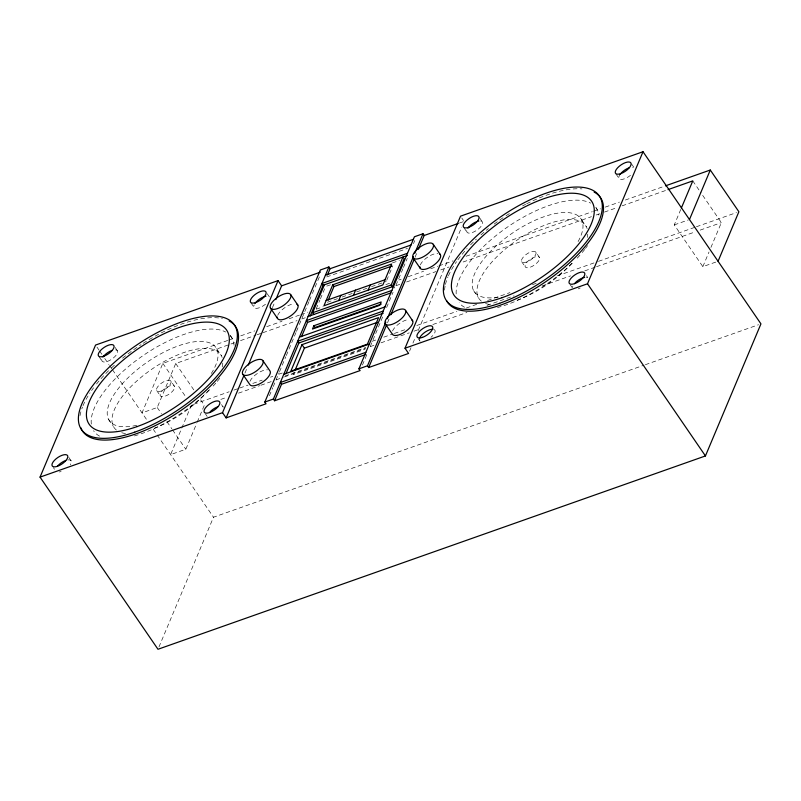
<?xml version="1.0" encoding="UTF-8"?>
<svg xmlns="http://www.w3.org/2000/svg" width="801" height="801" viewBox="0 0 801 801"><rect width="100%" height="100%" fill="white"/><g stroke="black" fill="none" stroke-linecap="round" stroke-linejoin="round"><path stroke-width="0.6" stroke-dasharray="4 3" d="M227.734 340.445L162.843 363.364L142.017 412.885L157.226 407.509L175.729 363.494L234.623 342.698M191.429 405.096L170.613 454.618L185.822 449.241L196.736 423.288M197.206 422.157L204.325 405.226L199.439 398.097M244.936 373.106L246.868 368.51M272.45 307.654L274.863 301.907M158.948 646.978L213.497 517.216L644.144 365.126M269.406 395.754L272.781 387.714M273.271 386.573L279.058 372.785M279.539 371.644L285.817 356.715M286.297 355.564L295.959 332.595M296.44 331.454L298.853 325.707M299.334 324.555L308.986 301.597M309.466 300.445L311.879 294.698M312.37 293.556L320.09 275.184M316.195 308.876L319.949 299.934M320.42 298.813L324.655 288.76M294.197 372.345L293.226 374.658L365.076 349.276M386.703 280.34L389.066 274.723M389.536 273.602L392.84 265.742M362.432 365.066L367.058 354.062M370.272 346.463L382.968 316.205M386.603 307.564L393.081 292.155M402.953 268.675L394.813 288.03L393.621 286.287M403.434 267.534L407.258 258.433M413.466 243.664L414.768 240.57M387.504 322.763L389.917 317.016M415.018 257.301L416.941 252.705M409.561 351.148L411.003 347.704M412.936 343.108L415.349 337.371M418.242 330.483L461.686 227.134M715.724 262.107L702.857 266.643L674.272 224.911L680.91 209.111M702.857 266.643L709.025 251.975M710.928 247.459L721.361 222.628L700.444 192.09M459.404 223.048L464.099 221.386M326.628 276.966L407.479 248.41M326.758 286.107L331.454 284.455M392.4 262.928L399.439 260.445M327.329 302.267L337.521 298.663M342.057 297.061L352.25 293.466M366.978 288.26L356.785 291.864L355.594 290.122M371.504 286.668L386.232 281.461M228.906 340.024L234.813 337.942M240.711 335.859L254.868 330.863M266.663 326.688L282.002 321.271M289.081 318.778L299.704 315.023M300.886 314.613L307.964 312.11M316.215 309.196L323.304 306.693M385.832 284.605L390.548 282.943M398.808 280.02L401.171 279.189M408.25 276.695L423.589 271.279M430.668 268.776L437.746 266.272M438.928 265.862L453.086 260.856M466.062 256.27L592.309 211.684M593.481 211.274L600.56 208.771M605.286 207.109L619.443 202.102M625.341 200.02L664.279 186.273M240.51 340.615L255.819 335.208M257.001 334.788L261.707 333.126M262.888 332.715L297.041 320.65M301.757 318.988L305.291 317.737M395.974 285.707L400.69 284.045M406.578 281.972L436.014 271.569M440.73 269.907L448.971 266.993M463.108 262.007L591.478 216.66M596.194 214.998L599.729 213.757M604.435 212.085L617.391 207.519M622.107 205.847L666.863 190.047M674.272 224.911L688.299 219.955M193.792 404.265L229.186 391.759M233.902 390.097L238.628 388.425M239.799 388.014L248.06 385.091M252.786 383.429L262.217 380.095M270.478 377.181L272.841 376.34M278.738 374.257L282.282 373.006M371.944 341.346L376.67 339.674M383.749 337.171L393.181 333.847M394.362 333.426L404.986 329.672M416.78 325.506L456.9 311.339M466.332 308.005L476.955 304.26M487.569 300.505L509.987 292.595M532.405 284.675L537.131 283.003M557.186 275.924L597.296 261.757M598.477 261.336L695.228 227.174M696.409 226.753L736.519 212.585M284.986 376.009L365.837 347.464M220.816 399.399L226.703 397.326M238.478 393.161L259.674 385.671M260.856 385.261L271.459 381.516M276.165 379.854L283.234 377.361M284.415 376.941L365.677 348.245M370.392 346.583L373.917 345.331M380.986 342.838L409.251 332.856M413.967 331.183L419.854 329.111M432.81 324.535L466.963 312.47M486.988 305.401L514.072 295.829M542.337 285.847L570.612 275.864M584.74 270.878L595.343 267.134M596.515 266.713L695.448 231.779M700.164 230.117L721.361 222.628M645.326 364.715L758.587 324.715M692.775 180.896L699.744 191.069M631.518 163.895L634.492 168.24A9.262 3.845 -34.4 0 0 632.56 167.209M616.039 174.047L619.013 178.393M595.834 207.559L597.196 209.552M581.576 219.784L586.342 226.743M586.452 275.684L587.644 277.416M570.372 284.966L572.154 287.569M535.919 252.255A8.551 3.544 -34.4 0 1 526.647 262.007A8.551 3.544 -34.4 0 1 523.774 256.54A8.551 3.544 -34.4 0 1 535.919 252.255L539.494 257.471A8.551 3.544 -34.4 0 1 530.222 267.224A8.551 3.544 -34.4 0 1 527.348 261.757A8.551 3.544 -34.4 0 1 539.494 257.471M521.641 261.617L525.216 266.833M479.449 217.602L482.422 221.947M461.726 217.912L463.509 220.515M463.969 227.754L466.943 232.1M473.601 290.603L478.367 297.551M418.302 338.673L419.494 340.405M267.144 293.657L269.526 297.131A9.262 3.845 -34.4 0 0 267.594 296.1M251.063 302.938L254.047 307.284M230.187 335.459L232.23 338.443M216.61 348.685L221.376 355.634M221.476 404.575L223.269 407.178A9.262 3.845 -34.4 0 0 221.336 406.147M175.729 363.494L194.563 390.978M205.406 413.857L207.189 416.46M162.843 363.364L186.543 397.967M170.953 381.146A8.551 3.544 -34.4 0 1 161.682 390.898A8.551 3.544 -34.4 0 1 158.808 385.431A8.551 3.544 -34.4 0 1 170.953 381.146L174.528 386.362A8.551 3.544 -34.4 0 1 165.256 396.115A8.551 3.544 -34.4 0 1 162.383 390.648A8.551 3.544 -34.4 0 1 174.528 386.362M156.676 390.508L160.25 395.724M157.226 407.509L161.412 413.616M166.988 421.757L171.875 428.885M172.565 429.907L185.822 449.241M115.074 347.364L117.457 350.838M96.971 347.113L99.084 350.197M99.785 351.228L101.897 354.312M104.711 358.417L108.936 364.585M109.637 365.616L111.75 368.7M112.46 369.722L147.604 421.026M153.181 429.166L213.497 517.216M98.994 356.645L101.977 360.991M108.636 419.494L113.402 426.442M68.816 457.411L71.199 460.885M53.337 467.564L54.528 469.296M80.01 415.659A92.666 38.448 -34.4 0 1 82.493 407.008M83.014 405.727A92.666 38.448 -34.4 0 1 90.072 392.79M91.594 390.568A92.666 38.448 -34.4 0 1 93.587 387.794M96.5 384.039A92.666 38.448 -34.4 0 1 110.598 368.76M111.469 367.929A92.666 38.448 -34.4 0 1 115.074 364.605M122.553 358.197A92.666 38.448 -34.4 0 1 141.066 344.64M143.079 343.339A92.666 38.448 -34.4 0 1 222.448 318.568M595.994 207.639A83.324 34.573 -34.4 0 1 598.898 215.179M587.584 245.617A83.324 34.573 -34.4 0 1 585.471 248.46M584.73 249.411A83.324 34.573 -34.4 0 1 580.755 254.237M579.904 255.199A83.324 34.573 -34.4 0 1 576.4 259.023M572.254 263.219A83.324 34.573 -34.4 0 1 497.481 307.544M464.54 307.254A83.324 34.573 -34.4 0 1 459.183 302.748M456.17 293.947A83.324 34.573 -34.4 0 1 509.156 225.922A83.324 34.573 -34.4 0 1 590.637 203.134M434.242 329.541A9.262 3.845 -34.4 0 1 430.978 337.321M420.225 341.126A9.262 3.845 -34.4 0 1 419.293 339.354M580.224 287.99A9.262 3.845 -34.4 0 1 578.182 288.871M572.555 287.379A9.262 3.845 -34.4 0 1 572.895 286.047M586.302 277.256A9.262 3.845 -34.4 0 1 587.503 277.577M265.531 304.2A9.262 3.845 -34.4 0 1 256.741 308.325A9.262 3.845 -34.4 0 1 254.187 304.891M115.524 349.807A9.262 3.845 -34.4 0 1 111.519 359.339A9.262 3.845 -34.4 0 1 102.117 358.598M67.654 459.954A9.262 3.845 -34.4 0 1 70.198 464.79M61.146 471.469A9.262 3.845 -34.4 0 1 59.254 471.969M480.49 220.916A9.262 3.845 -34.4 0 1 476.485 230.448A9.262 3.845 -34.4 0 1 467.083 229.707M392.53 331.003A12.165 5.046 -34.4 0 1 408.029 319.589M420.285 264.971A12.165 5.046 -34.4 0 1 437.887 253.436M444.585 290.152A92.666 38.448 -34.4 0 1 445.196 285.597M445.466 284.395A92.666 38.448 -34.4 0 1 447.979 276.826M448.42 275.804A92.666 38.448 -34.4 0 1 456.56 261.677M457.872 259.834A92.666 38.448 -34.4 0 1 467.123 248.53M470.527 244.886A92.666 38.448 -34.4 0 1 476.445 239.038M480.96 234.893A92.666 38.448 -34.4 0 1 488.44 228.555M494.127 224.12A92.666 38.448 -34.4 0 1 505.03 216.41M506.032 215.749A92.666 38.448 -34.4 0 1 511.108 212.515M522.542 205.927A92.666 38.448 -34.4 0 1 525.646 204.305M526.678 203.774A92.666 38.448 -34.4 0 1 582.067 188.896M630.497 175.309A9.262 3.845 -34.4 0 1 620.955 179.424A9.262 3.845 -34.4 0 1 620.014 174.488M277.717 315.324A12.165 5.046 -34.4 0 1 293.216 303.909M249.962 381.356A12.165 5.046 -34.4 0 1 267.564 369.812M230.308 335.649A83.324 34.573 -34.4 0 1 234.042 345.331M219.764 378.302A83.324 34.573 -34.4 0 1 216.61 382.157M215.779 383.128A83.324 34.573 -34.4 0 1 211.434 387.914M209.812 389.586A83.324 34.573 -34.4 0 1 204.645 394.633M203.744 395.464A83.324 34.573 -34.4 0 1 133.647 436.134M99.574 436.144A83.324 34.573 -34.4 0 1 93.577 430.708M91.314 424.099A83.324 34.573 -34.4 0 1 143.059 355.584A83.324 34.573 -34.4 0 1 225.672 332.035M136.731 425.311A64.631 26.813 -34.4 0 1 114.243 394.222A64.631 26.813 -34.4 0 1 190.808 342.377A64.631 26.813 -34.4 0 1 209.672 375.929M116.405 430.057A64.631 26.813 -34.4 0 1 152.15 368.971A64.631 26.813 -34.4 0 1 222.157 357.516M222.778 363.023A64.631 26.813 -34.4 0 1 222.067 367.469M208.62 390.297A64.631 26.813 -34.4 0 1 154.473 428.225M125.527 433.501A64.631 26.813 -34.4 0 1 121.712 432.72M481.371 301.166A64.631 26.813 -34.4 0 1 517.126 240.08A64.631 26.813 -34.4 0 1 587.133 228.615M587.754 234.132A64.631 26.813 -34.4 0 1 587.303 237.416M571.934 263.269A64.631 26.813 -34.4 0 1 517.286 300.145M489.161 304.41A64.631 26.813 -34.4 0 1 485.526 303.449M498.282 297.111A64.631 26.813 -34.4 0 1 479.799 264.44A64.631 26.813 -34.4 0 1 554.402 213.767A64.631 26.813 -34.4 0 1 576.78 243.784"/><path stroke-width="1.2" d="M385.822 322.172L367.479 365.807L368.67 367.539L408.59 353.441L405.016 348.225L460.535 216.17L643.013 151.729L760.95 323.874L705.441 455.939L157.987 649.271L40.05 477.126L95.559 345.061L278.047 280.62L281.622 285.837L275.824 299.614M40.05 477.126L222.538 412.675L278.047 280.62M222.538 412.675L226.112 417.892L243.965 375.409M248.31 365.066L271.97 308.796M226.112 417.892L266.022 403.794L264.831 402.052L320.35 269.997L328.901 266.973L330.092 268.715L327.489 274.903M264.831 402.052L273.391 399.038L328.901 266.973M273.391 399.038L274.583 400.77L281.521 384.27L365.887 354.473M285.947 373.737L298.863 342.998L383.238 313.201M301.526 336.67L307.544 322.362L390.738 292.986M310.237 315.964L323.153 285.226L407.519 255.429M313.842 314.463L312.65 312.73L324.395 284.786M301.997 344.66L290.843 371.173L367.399 344.14L378.543 317.627L301.997 344.66L304.38 348.145L295.168 370.042M313.882 325.737L312.48 329.061L379.804 305.291L381.196 301.967L313.882 325.737L315.073 327.479L381.226 304.11M332.745 284.806L323.934 305.762L382.838 284.966L391.649 264.01L332.745 284.806L333.937 286.548L328.28 300.025M338.663 300.565L340.866 295.329M353.391 295.369L355.594 290.122M368.11 290.162L370.312 284.926M391.188 284.996L402.933 257.051L404.125 258.783L392.38 286.728L391.188 284.996L312.65 312.73M274.583 400.77L360.12 370.563L358.928 368.83L414.437 236.766L422.998 233.742L424.19 235.484L418.392 249.261M387.273 318.728L413.336 256.71M414.788 253.266L422.998 233.742M368.67 367.539L386.533 325.056M390.878 314.723L414.528 258.453M405.016 348.225L587.503 283.784L643.013 151.729M681.381 207.98L692.775 180.896L668.034 189.627M689.471 219.544L710.287 170.022L738.882 211.754L718.066 261.276M281.622 285.837L320.36 272.15M330.092 268.715L413.286 239.339M424.19 235.484L458.232 223.459M325.436 275.234L410.973 245.026M407.499 253.276L321.962 283.484L323.153 285.226M333.937 286.548L391.659 266.162M326.137 300.525L385.041 279.729M665.461 185.852L710.287 170.022M308.085 316.495L393.621 286.287M391.889 290.413L306.352 320.62L307.544 322.362M299.414 337.131L384.951 306.923M383.218 311.048L297.672 341.256L298.863 342.998M304.38 348.145L377.401 322.352M283.794 374.277L369.341 344.07M365.867 352.32L280.33 382.528L281.521 384.27M358.928 368.83L367.479 365.807M587.503 283.784L705.441 455.939M433.281 244.355A12.165 5.046 -34.4 0 1 420.084 258.242A12.165 5.046 -34.4 0 1 415.999 250.463A12.165 5.046 -34.4 0 1 433.281 244.355L440.43 254.788M412.956 257.682L420.104 268.115M405.526 310.387A12.165 5.046 -34.4 0 1 392.33 324.265A12.165 5.046 -34.4 0 1 388.235 316.485A12.165 5.046 -34.4 0 1 405.526 310.387L412.675 320.821M385.201 323.714L392.35 334.147A12.165 5.046 -34.4 0 0 406.177 331.063A12.165 5.046 -34.4 0 0 411.714 319.879M290.713 294.698A12.165 5.046 -34.4 0 1 277.516 308.585A12.165 5.046 -34.4 0 1 273.431 300.806A12.165 5.046 -34.4 0 1 290.713 294.698L297.862 305.141M270.398 308.025L277.536 318.468M262.958 360.73A12.165 5.046 -34.4 0 1 249.762 374.618A12.165 5.046 -34.4 0 1 245.677 366.838A12.165 5.046 -34.4 0 1 262.958 360.73L270.107 371.163A12.165 5.046 -34.4 0 1 262.307 382.317A12.165 5.046 -34.4 0 1 249.782 384.49L242.633 374.057M229.166 320.971A92.666 38.448 -34.4 0 1 184.821 407.749A92.666 38.448 -34.4 0 1 80.721 427.574M419.634 338.012A9.262 3.845 -34.4 0 1 433.041 329.221M575.068 282.943A9.262 3.845 -34.4 0 1 584.7 277.356M255.038 303.379A9.262 3.845 -34.4 0 1 265.992 296.2M210.102 411.834A9.262 3.845 -34.4 0 1 217.842 406.758M102.969 357.086A9.262 3.845 -34.4 0 1 112.03 350.407M58.032 465.541A9.262 3.845 -34.4 0 1 65.772 460.465M467.944 228.195A9.262 3.845 -34.4 0 1 478.888 221.016M439.469 253.857A12.165 5.046 -34.4 0 1 432.63 265.942A12.165 5.046 -34.4 0 1 419.844 266.723M594.132 192.08A92.666 38.448 -34.4 0 1 551.949 277.286A92.666 38.448 -34.4 0 1 446.608 300.745M620.014 174.488A9.262 3.845 -34.4 0 1 629.065 167.82M296.901 304.2A12.165 5.046 -34.4 0 1 290.062 316.295A12.165 5.046 -34.4 0 1 277.276 317.076M209.642 412.545A9.262 3.845 -34.4 0 0 219.694 401.962A9.262 3.845 -34.4 0 0 206.528 406.618A9.262 3.845 -34.4 0 0 209.642 412.545M255.899 302.498A9.262 3.845 -34.4 0 0 265.952 291.914A9.262 3.845 -34.4 0 0 252.786 296.57A9.262 3.845 -34.4 0 0 255.899 302.498M103.83 356.205A9.262 3.845 -34.4 0 0 113.882 345.621A9.262 3.845 -34.4 0 0 100.716 350.267A9.262 3.845 -34.4 0 0 103.83 356.205M57.572 466.252A9.262 3.845 -34.4 0 0 67.624 455.669A9.262 3.845 -34.4 0 0 54.458 460.325A9.262 3.845 -34.4 0 0 57.572 466.252M137.061 426.603A83.324 34.573 -34.4 0 0 227.464 331.484A83.324 34.573 -34.4 0 0 109.046 373.306A83.324 34.573 -34.4 0 0 137.061 426.603M502.027 297.712A83.324 34.573 -34.4 0 0 592.43 202.593A83.324 34.573 -34.4 0 0 474.022 244.415A83.324 34.573 -34.4 0 0 502.027 297.712M134.728 432.15A92.666 38.448 -34.4 0 0 235.274 326.367A92.666 38.448 -34.4 0 0 103.569 372.876A92.666 38.448 -34.4 0 0 134.728 432.15M422.538 337.361A9.262 3.845 -34.4 0 0 432.59 326.778A9.262 3.845 -34.4 0 0 419.424 331.424A9.262 3.845 -34.4 0 0 422.538 337.361M574.607 283.654A9.262 3.845 -34.4 0 0 584.66 273.071A9.262 3.845 -34.4 0 0 571.493 277.727A9.262 3.845 -34.4 0 0 574.607 283.654M620.865 173.607A9.262 3.845 -34.4 0 0 630.928 163.024A9.262 3.845 -34.4 0 0 617.751 167.679A9.262 3.845 -34.4 0 0 620.865 173.607M468.795 227.304A9.262 3.845 -34.4 0 0 478.848 216.731A9.262 3.845 -34.4 0 0 465.681 221.376A9.262 3.845 -34.4 0 0 468.795 227.304M499.694 303.259A92.666 38.448 -34.4 0 0 600.239 197.467A92.666 38.448 -34.4 0 0 468.545 243.985A92.666 38.448 -34.4 0 0 499.694 303.259"/></g></svg>
